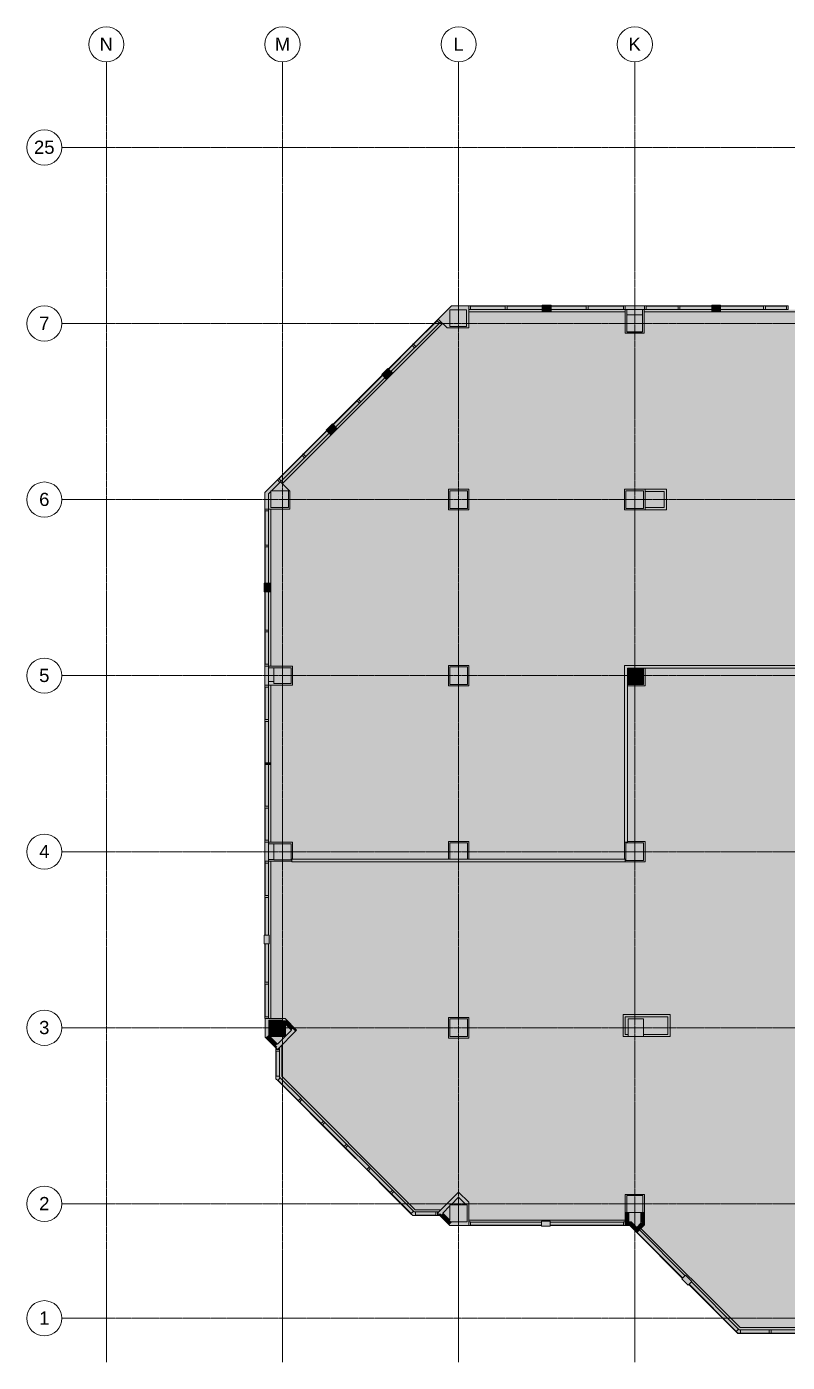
# Model space of a CAD drawing. Header units: inches. Extents: x -1424 to 1384, y 72 to 1893.
# Drawn here: x -1424 to -388, y 72 to 1893 of the extents above; entities that cross this region are included whole.
import ezdxf

# ---------------------------------------------------------------- set-up
doc = ezdxf.new("R2010")
doc.units = ezdxf.units.IN
doc.header["$MEASUREMENT"] = 0
doc.linetypes.add('Grid Line 1_4_', pattern=[0.4375, 0.25, -0.0625, 0.0625, -0.0625])
for name, color, linetype, lineweight in [('820 1st St NE_04_Clean_dwg', 8, 'Continuous', 9), ('A-DETL-GENF', 92, 'Continuous', 9), ('A-WALL-PATT', 111, 'Continuous', 13), ('I-WALL', 2, 'Continuous', 13), ('IRF-COLUMN', 7, 'Continuous', 9), ('IRF-COLUMN-HATCH', 7, 'Continuous', 9), ('IRF-WALL-FULL-HT', 7, 'Continuous', 9), ('IRF-WALL-FULL-HT-HATCH', 7, 'Continuous', 9), ('IRF-WINDOW', 7, 'Continuous', 9), ('S-GRID', 1, 'Continuous', 9), ('S-GRID-IDEN', 1, 'Continuous', 9)]:
    doc.layers.add(name, color=color, linetype=linetype, lineweight=lineweight)
doc.styles.add('Arial', font='arial.ttf', dxfattribs={"height": 18})

# ---------------------------------------------------------------- blocks, each defined once
blk = doc.blocks.new('820 1st St NE_04_Clean_dwg-2391440-New Construction - Demolition Plan')
at = {"layer": 'IRF-COLUMN-HATCH'}
for points in [[(-837.9, 1484.1), (-824.8, 1484.1), (-824.8, 1506.9), (-847.6, 1506.9), (-847.6, 1484.1), (-845.4, 1484.1)], [(-598.5, 1476.6), (-585, 1476.6), (-585, 1500.1), (-606.5, 1500.1), (-606.5, 1476.6), (-605.7, 1476.6)], [(-1091.6, 1237.2), (-1067.6, 1237.2), (-1067.6, 1260.1), (-1091.6, 1260.1), (-1091.6, 1248.1)], [(-845.9, 1236.1), (-823.6, 1236.1), (-823.6, 1260.1), (-847.6, 1260.1), (-847.6, 1236.1)], [(-607.6, 1236.1), (-583.6, 1236.1), (-583.6, 1260.1), (-607.6, 1260.1), (-607.6, 1258.2)], [(-823.6, 996.1), (-823.6, 1020.1), (-847.6, 1020.1), (-847.6, 996.1)], [(-1087.6, 997.2), (-1063.6, 997.2), (-1063.6, 1018.9), (-1087.6, 1018.9), (-1087.6, 1000.1)], [(-583.6, 996.1), (-583.6, 1018.2), (-605.7, 1018.2), (-605.7, 996.1)], [(-1087.6, 757.2), (-1063.6, 757.2), (-1063.6, 778.9), (-1087.6, 778.9), (-1087.6, 757.6)], [(-823.6, 757.8), (-823.6, 780.1), (-847.6, 780.1), (-847.6, 757.8), (-825.3, 757.8)], [(-583.6, 756.1), (-583.6, 780.1), (-607.6, 780.1), (-607.6, 756.1), (-605.7, 756.1)], [(-1084.4, 516.1), (-1072.2, 516.1), (-1071.6, 516.6), (-1071.6, 532.9), (-1076.9, 538.3), (-1094.3, 538.3), (-1094.3, 517.4), (-1093, 516.1), (-1084.6, 516.1)], [(-823.6, 516.1), (-823.6, 540.1), (-847.6, 540.1), (-847.6, 516.1)], [(-602.5, 516.1), (-583.6, 516.1), (-583.6, 540.1), (-604.8, 540.1), (-604.8, 516.1)], [(-602.5, 276.1), (-584.6, 276.1), (-584.6, 299.3), (-606.3, 299.3), (-606.3, 276.1), (-603.6, 276.1)], [(-845.6, 263.7), (-824.1, 263.7), (-824.1, 286.8), (-847.6, 286.8), (-847.6, 265.6)]]:
    blk.add_hatch(color=256, dxfattribs=at).paths.add_polyline_path(points, flags=0)
at = {"layer": 'IRF-WALL-FULL-HT-HATCH'}
h = blk.add_hatch(color=256, dxfattribs=at)
h.paths.add_polyline_path([(-851.4, 1482.1), (-821.9, 1482.1), (-821.9, 1512.1), (-845.4, 1512.1), (-863.4, 1494.1), (-852.4, 1483.1)], flags=0)
h.paths.add_polyline_path([(-837.9, 1484.1), (-847.6, 1484.1), (-847.6, 1506.9), (-824.8, 1506.9), (-824.8, 1484.1), (-835.6, 1484.1)], flags=0)
for points in [[(-709.6, 1504.1), (-709.6, 1513.1), (-721.6, 1513.1), (-721.6, 1504.1)], [(-606.5, 1507.1), (-582.6, 1507.1), (-582.6, 1512.1), (-608.7, 1512.1), (-608.7, 1507.1)], [(-478.6, 1504.1), (-478.6, 1513.1), (-490.6, 1513.1), (-490.6, 1504.1)], [(-607.6, 1475.1), (-606.5, 1475.1), (-606.5, 1507.1), (-608.7, 1507.1), (-608.7, 1475.1)], [(-583.6, 1475.1), (-582.7, 1475.1), (-582.7, 1507.1), (-585, 1507.1), (-585, 1475.1)], [(-605.7, 1475.1), (-585, 1475.1), (-585, 1476.6), (-606.5, 1476.6), (-606.5, 1475.1)], [(-933.9, 1411.9), (-925.5, 1420.4), (-932, 1426.9), (-940.5, 1418.4), (-939.8, 1417.7)], [(-1009.6, 1336.2), (-1001.1, 1344.7), (-1007.7, 1351.3), (-1016.1, 1342.8), (-1015.4, 1342.1)], [(-1099.3, 1235.1), (-1094.6, 1235.1), (-1094.6, 1255.9), (-1091.6, 1258.9), (-1091.6, 1260.1), (-1090.4, 1260.1), (-1079.1, 1271.4), (-1082.6, 1274.9), (-1099.6, 1257.9), (-1099.6, 1235.1)], [(-1075.6, 1235.1), (-1065.6, 1235.1), (-1065.6, 1259.4), (-1078.3, 1272.1), (-1090.4, 1260.1), (-1067.6, 1260.1), (-1067.6, 1237.2), (-1091.6, 1237.2), (-1091.6, 1258.9), (-1094.6, 1255.9), (-1094.6, 1235.1), (-1082.6, 1235.1)], [(-552.6, 1234.1), (-552.6, 1262.1), (-581.6, 1262.1), (-581.6, 1259.1), (-555.6, 1259.1), (-555.6, 1237.1), (-581.6, 1237.1), (-581.6, 1234.1), (-555.6, 1234.1)], [(-1091.6, 1122.3), (-1091.6, 1134.3), (-1100.6, 1134.3), (-1100.6, 1122.3), (-1094.6, 1122.3)], [(-1099.6, 995.1), (-1094.6, 995.1), (-1094.6, 1021.2), (-1099.6, 1021.2), (-1099.6, 997.2)], [(-1062.1, 1018.9), (-1062.1, 1021.2), (-1094.6, 1021.2), (-1094.6, 1018.9), (-1063.6, 1018.9)], [(-1062.1, 995.1), (-1062.1, 1018.9), (-1063.6, 1018.9), (-1063.6, 997.2), (-1087.6, 997.2), (-1087.6, 1000.1), (-1094.6, 1000.1), (-1094.6, 995.1), (-1063.6, 995.1)], [(-1094.6, 886.1), (-1091.6, 886.1), (-1091.6, 890.1), (-1099.1, 890.1), (-1099.1, 886.1)], [(-1099.6, 755.1), (-1094.6, 755.1), (-1094.6, 781.2), (-1099.6, 781.2), (-1099.6, 755.3)], [(-1075.6, 755.3), (-1062.8, 755.3), (-1062.8, 757.8), (-1062.1, 757.8), (-1062.1, 781.2), (-1094.6, 781.2), (-1094.6, 778.9), (-1063.6, 778.9), (-1063.6, 757.2), (-1087.6, 757.2), (-1087.6, 757.6), (-1094.6, 757.6), (-1094.6, 755.3), (-1087.6, 755.3)], [(-821.6, 757.8), (-821.6, 782.1), (-849.6, 782.1), (-849.6, 757.8), (-847.6, 757.8), (-847.6, 780.1), (-823.6, 780.1), (-823.6, 757.8), (-821.9, 757.8)], [(-1094.3, 517.4), (-1094.3, 540.5), (-1099.3, 540.5), (-1099.3, 522.4), (-1095, 518.1)], [(-1071.6, 538.3), (-1069.9, 538.3), (-1072.1, 540.5), (-1094.3, 540.5), (-1094.3, 538.3), (-1076.9, 538.3)], [(-1063.5, 524.8), (-1061.7, 526.5), (-1059.9, 524.8), (-1058.1, 526.5), (-1069.9, 538.3), (-1076.9, 538.3), (-1065.2, 526.5)], [(-604.8, 516.1), (-604.8, 519.1), (-608.6, 519.1), (-608.6, 543.1), (-550.6, 543.1), (-550.6, 519.1), (-583.6, 519.1), (-583.6, 516.1), (-547.6, 516.1), (-547.6, 546.1), (-611.6, 546.1), (-611.6, 516.1), (-605.7, 516.1)], [(-1084.4, 500.3), (-1082.6, 502.1), (-1084.4, 503.9), (-1082.6, 505.6), (-1095, 518.1), (-1098.6, 514.6), (-1084.6, 500.6)], [(-1080.8, 500.3), (-1058.1, 523), (-1061.7, 526.5), (-1084.4, 503.9), (-1081.1, 500.6)], [(-1058.1, 523), (-1056.4, 524.8), (-1058.1, 526.5), (-1059.9, 524.8)], [(-824.1, 263.7), (-821.8, 263.7), (-821.8, 290.2), (-835.7, 304.1), (-862.6, 277.2), (-859.1, 273.6), (-847.6, 285.2), (-847.6, 286.8), (-845.9, 286.8), (-835.7, 297), (-825.5, 286.8), (-824.1, 286.8), (-824.1, 265.6)], [(-582.3, 276.1), (-582.3, 300.8), (-608.6, 300.8), (-608.6, 276.1), (-606.3, 276.1), (-606.3, 299.3), (-584.6, 299.3), (-584.6, 276.1)], [(-848.4, 259.4), (-844.9, 262.9), (-857.3, 275.4), (-859.1, 273.6), (-860.9, 275.4), (-862.6, 273.6), (-851.9, 262.9)], [(-603.6, 263.5), (-603.6, 276.1), (-608.6, 276.1), (-608.6, 263.5), (-606.3, 263.5)], [(-582.3, 260.6), (-582.3, 276.1), (-587.3, 276.1), (-587.3, 261.6), (-586.6, 262.3), (-584.8, 260.6), (-583.4, 260.6)], [(-840.6, 258.7), (-821.8, 258.7), (-821.8, 263.7), (-845.6, 263.7), (-844.9, 262.9)], [(-606.3, 258.5), (-601.5, 258.5), (-600.8, 261.7), (-599.7, 262.8), (-600.5, 263.5), (-608.6, 263.5), (-608.6, 258.5)], [(-596.5, 252.5), (-592.9, 256), (-599.7, 262.8), (-600.8, 261.7), (-601.5, 258.5), (-602.5, 258.5), (-600, 256)], [(-592.9, 248.9), (-582.3, 259.5), (-582.3, 260.6), (-584.8, 260.6), (-583.4, 259.2), (-592.9, 256), (-596.5, 252.5)], [(-592.9, 256), (-583.4, 259.2), (-586.6, 262.3), (-591, 257.9)]]:
    blk.add_hatch(color=256, dxfattribs=at).paths.add_polyline_path(points, flags=0)
h = blk.add_hatch(color=256, dxfattribs=at)
h.paths.add_polyline_path([(-849.6, 1234.1), (-821.6, 1234.1), (-821.6, 1262.1), (-849.6, 1262.1), (-849.6, 1236.1)], flags=0)
h.paths.add_polyline_path([(-847.6, 1236.1), (-847.6, 1260.1), (-823.6, 1260.1), (-823.6, 1236.1), (-845.9, 1236.1)], flags=0)
h = blk.add_hatch(color=256, dxfattribs=at)
h.paths.add_polyline_path([(-608.7, 1234.1), (-581.6, 1234.1), (-581.6, 1262.1), (-609.6, 1262.1), (-609.6, 1234.1), (-609.5, 1234.1)], flags=0)
h.paths.add_polyline_path([(-607.6, 1236.1), (-607.6, 1260.1), (-583.6, 1260.1), (-583.6, 1236.1), (-605.7, 1236.1)], flags=0)
h = blk.add_hatch(color=256, dxfattribs=at)
h.paths.add_polyline_path([(-821.6, 994.1), (-821.6, 1022.1), (-849.6, 1022.1), (-849.6, 994.1), (-823.6, 994.1)], flags=0)
h.paths.add_polyline_path([(-823.6, 996.1), (-847.6, 996.1), (-847.6, 1020.1), (-823.6, 1020.1)], flags=0)
h = blk.add_hatch(color=256, dxfattribs=at)
h.paths.add_polyline_path([(-581.6, 994.1), (-581.6, 1018.2), (-583.6, 1018.2), (-583.6, 996.1), (-605.7, 996.1), (-605.7, 994.1), (-583.6, 994.1)], flags=0)
h.paths.add_polyline_path([(-609.6, 994.1), (-609.5, 994.1), (-609.5, 1021.9), (-581.6, 1021.9), (-581.6, 1022.1), (-609.6, 1022.1), (-609.6, 996.1)], flags=0)
h = blk.add_hatch(color=256, dxfattribs=at)
h.paths.add_polyline_path([(-581.6, 754.1), (-581.6, 782.1), (-605.7, 782.1), (-605.7, 781.1), (-609.5, 781.1), (-609.5, 782.1), (-609.6, 782.1), (-609.6, 757.8), (-608.6, 757.8), (-608.6, 754.1), (-583.6, 754.1)], flags=0)
h.paths.add_polyline_path([(-604.8, 756.1), (-607.6, 756.1), (-607.6, 780.1), (-583.6, 780.1), (-583.6, 756.1)], flags=0)
h = blk.add_hatch(color=256, dxfattribs=at)
h.paths.add_polyline_path([(-847.6, 514.1), (-821.6, 514.1), (-821.6, 542.1), (-849.6, 542.1), (-849.6, 514.1)], flags=0)
h.paths.add_polyline_path([(-847.6, 516.1), (-847.6, 540.1), (-823.6, 540.1), (-823.6, 516.1)], flags=0)
h = blk.add_hatch(color=256, dxfattribs=at)
h.paths.add_polyline_path([(-1082.6, 498.6), (-1080.8, 500.3), (-1082.6, 502.1), (-1084.4, 500.3)], flags=0)
h.paths.add_polyline_path([(-1098.6, 514.6), (-1095, 518.1), (-1099.3, 522.4), (-1099.3, 515.3)], flags=0)
h = blk.add_hatch(color=256, dxfattribs=at)
h.paths.add_polyline_path([(-847.7, 258.7), (-840.6, 258.7), (-844.9, 262.9), (-848.4, 259.4)], flags=0)
h.paths.add_polyline_path([(-862.6, 273.6), (-860.9, 275.4), (-862.6, 277.2), (-864.4, 275.4)], flags=0)
at = {"layer": 'IRF-COLUMN'}
blk.add_line((-583.6, 540.1), (-583.6, 516.1), dxfattribs=at)
at = {"layer": 'IRF-COLUMN', "flags": 128}
for points in [[(-847.6, 1484.1), (-824.8, 1484.1), (-824.8, 1506.9), (-847.6, 1506.9)], [(-606.5, 1476.6), (-585, 1476.6), (-585, 1500.1), (-606.5, 1500.1)], [(-1067.6, 1237.2), (-1067.6, 1260.1), (-1091.6, 1260.1), (-1091.6, 1237.2)], [(-823.6, 1236.1), (-823.6, 1260.1), (-847.6, 1260.1), (-847.6, 1236.1)], [(-607.6, 1236.1), (-583.6, 1236.1), (-583.6, 1260.1), (-607.6, 1260.1)], [(-847.6, 996.1), (-823.6, 996.1), (-823.6, 1020.1), (-847.6, 1020.1)], [(-1063.6, 1018.9), (-1087.6, 1018.9), (-1087.6, 997.2), (-1063.6, 997.2)], [(-1087.6, 778.9), (-1087.6, 757.2), (-1063.6, 757.2), (-1063.6, 778.9)], [(-607.6, 756.1), (-583.6, 756.1), (-583.6, 780.1), (-607.6, 780.1)], [(-847.6, 516.1), (-823.6, 516.1), (-823.6, 540.1), (-847.6, 540.1)], [(-604.8, 516.1), (-583.6, 516.1), (-583.6, 540.1), (-604.8, 540.1)], [(-606.3, 276.1), (-584.6, 276.1), (-584.6, 299.3), (-606.3, 299.3)]]:
    blk.add_lwpolyline(points, close=True, dxfattribs=at)
for points in [[(-605.7, 996.1), (-583.6, 996.1), (-583.6, 1018.2)], [(-823.6, 757.8), (-823.6, 780.1), (-847.6, 780.1), (-847.6, 757.8)], [(-1076.9, 538.3), (-1094.3, 538.3), (-1094.3, 517.4)], [(-1093, 516.1), (-1072.2, 516.1), (-1071.6, 516.6), (-1071.6, 532.9)], [(-845.6, 263.7), (-824.1, 263.7), (-824.1, 286.8), (-847.6, 286.8), (-847.6, 265.6)]]:
    blk.add_lwpolyline(points, dxfattribs=at)
at = {"layer": 'IRF-WALL-FULL-HT'}
for p, q in [((-721.6, 1509.3), (-721.6, 1509.8)), ((-709.6, 1509.8), (-709.6, 1509.3)), ((-585, 1507.1), (-585, 1500.1)), ((-490.6, 1509.3), (-490.6, 1509.8)), ((-478.6, 1509.8), (-478.6, 1509.3)), ((-1096.8, 1122.3), (-1097.3, 1122.3)), ((-1094.6, 995.1), (-1094.6, 1021.2)), ((-581.6, 1021.9), (-581.6, 1022.1)), ((-1094.6, 1018.9), (-1087.6, 1018.9)), ((-1087.6, 1000.1), (-1094.6, 1000.1)), ((-1094.6, 778.9), (-1087.6, 778.9)), ((-821.6, 757.8), (-821.6, 782.1)), ((-581.6, 782.1), (-605.7, 782.1)), ((-1087.6, 757.6), (-1094.6, 757.6)), ((-1094.6, 755.3), (-1062.8, 755.3)), ((-606.3, 276.1), (-608.6, 276.1)), ((-582.3, 276.1), (-584.6, 276.1))]:
    blk.add_line(p, q, dxfattribs=at)
at = {"layer": 'IRF-WALL-FULL-HT', "flags": 128}
for points in [[(-821.9, 1482.1), (-821.9, 1512.1), (-845.4, 1512.1), (-863.4, 1494.1), (-851.4, 1482.1)], [(-709.6, 1504.1), (-709.6, 1513.1), (-721.6, 1513.1), (-721.6, 1504.1)], [(-478.6, 1504.1), (-478.6, 1513.1), (-490.6, 1513.1), (-490.6, 1504.1)], [(-925.5, 1420.4), (-932, 1426.9), (-940.5, 1418.4), (-933.9, 1411.9)], [(-1001.1, 1344.7), (-1009.6, 1336.2), (-1016.1, 1342.8), (-1007.7, 1351.3)], [(-821.6, 1262.1), (-849.6, 1262.1), (-849.6, 1234.1), (-821.6, 1234.1)], [(-1100.6, 1134.3), (-1100.6, 1122.3), (-1091.6, 1122.3), (-1091.6, 1134.3)], [(-1062.1, 1021.2), (-1099.6, 1021.2), (-1099.6, 995.1), (-1075.6, 995.1), (-1062.1, 995.1)], [(-821.6, 1022.1), (-849.6, 1022.1), (-849.6, 994.1), (-821.6, 994.1)], [(-1099.3, 540.5), (-1099.3, 515.3), (-1082.6, 498.6), (-1056.4, 524.8), (-1071.7, 540.1), (-1072.1, 540.5)], [(-821.6, 542.1), (-849.6, 542.1), (-849.6, 514.1), (-821.6, 514.1)], [(-821.8, 290.2), (-835.7, 304.1), (-864.4, 275.4), (-847.7, 258.7), (-821.8, 258.7)], [(-608.6, 263.5), (-608.6, 258.5), (-602.5, 258.5), (-592.9, 248.9), (-582.3, 259.5), (-582.3, 300.8), (-608.6, 300.8)]]:
    blk.add_lwpolyline(points, close=True, dxfattribs=at)
for points in [[(-582.7, 1507.1), (-582.6, 1507.1), (-582.6, 1512.1), (-608.7, 1512.1), (-608.7, 1507.1), (-606.5, 1507.1), (-606.5, 1500.1)], [(-608.7, 1507.1), (-608.7, 1507.1), (-608.7, 1475.1), (-582.7, 1475.1), (-582.7, 1507.1), (-585, 1507.1), (-606.5, 1507.1)], [(-1090.4, 1260.1), (-1079.1, 1271.4), (-1082.6, 1274.9), (-1099.6, 1257.9), (-1099.6, 1235.1), (-1075.6, 1235.1), (-1065.6, 1235.1), (-1065.6, 1259.4), (-1078.3, 1272.1)], [(-1094.6, 1235.1), (-1094.6, 1255.9), (-1091.6, 1258.9)], [(-581.6, 1234.1), (-552.6, 1234.1), (-552.6, 1262.1), (-581.6, 1262.1), (-609.6, 1262.1), (-609.6, 1234.1), (-581.6, 1234.1), (-581.6, 1262.1)], [(-581.6, 1237.1), (-555.6, 1237.1), (-555.6, 1259.1), (-581.6, 1259.1)], [(-581.6, 1022.1), (-609.6, 1022.1), (-609.6, 994.1), (-609.5, 994.1)], [(-605.7, 994.1), (-581.6, 994.1), (-581.6, 1018.2)], [(-1062.1, 757.8), (-1062.1, 781.2), (-1099.6, 781.2), (-1099.6, 755.1), (-1094.6, 755.1), (-1094.6, 780), (-1094.6, 781.2)], [(-821.6, 782.1), (-849.6, 782.1), (-849.6, 757.8)], [(-609.5, 782.1), (-609.6, 782.1), (-609.6, 757.8)], [(-608.6, 754.1), (-581.6, 754.1), (-581.6, 782.1)], [(-1076.9, 538.3), (-1063.5, 524.8), (-1082.6, 505.6), (-1094.3, 517.4)], [(-583.6, 516.1), (-547.6, 516.1), (-547.6, 546.1), (-611.6, 546.1), (-611.6, 516.1), (-604.8, 516.1)], [(-583.6, 519.1), (-550.6, 519.1), (-550.6, 543.1), (-608.6, 543.1), (-608.6, 519.1), (-604.8, 519.1)], [(-845.9, 286.8), (-835.7, 297), (-825.5, 286.8)], [(-847.6, 265.6), (-857.3, 275.4), (-847.6, 285.2)], [(-587.3, 276.1), (-587.3, 261.6), (-592.9, 256), (-600.5, 263.5), (-603.6, 263.5), (-603.6, 276.1)]]:
    blk.add_lwpolyline(points, dxfattribs=at)
at = {"layer": 'IRF-WINDOW'}
for p, q in [((-820.6, 1512.1), (-821.3, 1512.1)), ((-820.1, 1512.1), (-721.6, 1512.1)), ((-819.4, 1511.6), (-772.1, 1511.6)), ((-769.6, 1511.6), (-721.6, 1511.6)), ((-709.6, 1511.6), (-661.7, 1511.6)), ((-659.2, 1511.6), (-611.2, 1511.6)), ((-581.4, 1512.1), (-583.9, 1512.1)), ((-580.1, 1511.6), (-536.6, 1511.6)), ((-534.1, 1511.6), (-490.6, 1511.6)), ((-478.6, 1511.6), (-420.1, 1511.6)), ((-417.6, 1511.6), (-389.1, 1511.6)), ((-821.9, 1504.1), (-608.7, 1504.1)), ((-821.3, 1507.1), (-820.6, 1507.1)), ((-820.1, 1507.1), (-721.6, 1507.1)), ((-819.4, 1509.8), (-819.4, 1509.3)), ((-611.2, 1509.3), (-611.2, 1509.8)), ((-582.7, 1504.1), (-373.6, 1504.1)), ((-582.6, 1507.1), (-581.4, 1507.1)), ((-580.1, 1509.8), (-580.1, 1509.3)), ((-580.1, 1507.1), (-490.6, 1507.1)), ((-389.1, 1509.3), (-389.1, 1509.8)), ((-1076, 1269.8), (-857.6, 1488.3)), ((-930.9, 1425.9), (-898.8, 1458)), ((-897.2, 1456.4), (-897.5, 1456.8)), ((-895.8, 1458.6), (-895.4, 1458.2)), ((-1007, 1350.6), (-939.8, 1417.7)), ((-1003.4, 1347), (-936.2, 1414.2)), ((-972.1, 1384.7), (-939.4, 1417.4)), ((-1006.6, 1350.2), (-973.9, 1382.9)), ((-972.3, 1381.3), (-972.7, 1381.7)), ((-970.9, 1383.4), (-970.5, 1383.1)), ((-1077.3, 1273.1), (-1011.9, 1338.5)), ((-1046.9, 1309.9), (-1015.1, 1341.7)), ((-1080.5, 1276.3), (-1048.7, 1308.1)), ((-1047.1, 1306.5), (-1047.4, 1306.9)), ((-1045.7, 1308.7), (-1045.3, 1308.3)), ((-1079.3, 1275.1), (-1078.9, 1274.7)), ((-1094.3, 1235.1), (-1099.3, 1235.1)), ((-1099.1, 1232.6), (-1099.1, 1186)), ((-1096.8, 1232.6), (-1097.3, 1232.6)), ((-1094.6, 1232.6), (-1094.6, 1235.1)), ((-1091.6, 1021.2), (-1091.6, 1235.1)), ((-1099.1, 1183.5), (-1099.1, 1134.3)), ((-1097.3, 1186), (-1096.8, 1186)), ((-1096.8, 1183.5), (-1097.3, 1183.5)), ((-1099.1, 1122.3), (-1099.1, 1070.1)), ((-1094.6, 1023.7), (-1094.6, 1122.3)), ((-1099.1, 1067.6), (-1099.1, 1023.7)), ((-1097.3, 1070.1), (-1096.8, 1070.1)), ((-1096.8, 1067.6), (-1097.3, 1067.6)), ((-1097.3, 1023.7), (-1096.8, 1023.7)), ((-1099.1, 992.6), (-1099.1, 948.3)), ((-1096.8, 992.6), (-1097.3, 992.6)), ((-1091.6, 781.2), (-1091.6, 995.1)), ((-1097.3, 948.3), (-1096.8, 948.3)), ((-1096.8, 945.8), (-1097.3, 945.8)), ((-1099.1, 827.6), (-1099.1, 783.7)), ((-1097.3, 830.1), (-1096.8, 830.1)), ((-1096.8, 827.6), (-1097.3, 827.6)), ((-1094.6, 783.7), (-1094.6, 827.6)), ((-1097.3, 783.7), (-1096.8, 783.7)), ((-1099.6, 752.6), (-1094.6, 752.6)), ((-1099.1, 708.3), (-1099.1, 755.1)), ((-1091.3, 540.5), (-1091.3, 755.3)), ((-1099.1, 654.3), (-1099.1, 705.8)), ((-1097.3, 708.3), (-1096.8, 708.3)), ((-1096.8, 705.8), (-1097.3, 705.8)), ((-1099.1, 590.1), (-1099.1, 642.3)), ((-1094.6, 543), (-1094.6, 642.3)), ((-1099.1, 543), (-1099.1, 587.6)), ((-1097.3, 590.1), (-1096.8, 590.1)), ((-1096.8, 587.6), (-1097.3, 587.6)), ((-1099.6, 543), (-1099.6, 540.5)), ((-1097.1, 540.5), (-1092.1, 540.5)), ((-1084.6, 500.6), (-1084.6, 462.2)), ((-1084.6, 498.6), (-1079.6, 498.6)), ((-1084.6, 496.1), (-1079.6, 496.1)), ((-1084.1, 496.1), (-1084.1, 462.2)), ((-1081.8, 456.5), (-1054, 428.7)), ((-1052.6, 426.6), (-1023.3, 397.3)), ((-1052.3, 426.9), (-1022.9, 397.6)), ((-1021.1, 395.8), (-991.6, 366.3)), ((-990.2, 364.1), (-960.8, 334.8)), ((-989.8, 364.5), (-960.5, 335.1)), ((-959, 333), (-929.2, 303.1)), ((-958.7, 333.4), (-928.8, 303.5)), ((-927, 301.7), (-900.3, 275)), ((-894.6, 277.1), (-862.7, 277.1)), ((-894.6, 274.9), (-894.6, 274.4)), ((-866.9, 277.1), (-866.9, 272.1)), ((-864.4, 277.1), (-864.4, 272.1)), ((-894.6, 272.6), (-866.9, 272.6)), ((-608.6, 266), (-821.8, 266)), ((-722.9, 263), (-819.3, 263)), ((-819.3, 261.3), (-819.3, 260.8)), ((-722.9, 259), (-819.3, 259)), ((-722.9, 260.8), (-722.9, 261.3)), ((-611.1, 263), (-710.9, 263)), ((-710.9, 261.3), (-710.9, 260.8)), ((-611.1, 259), (-710.9, 259)), ((-611.1, 260.8), (-611.1, 261.3)), ((-592.9, 248.9), (-530.5, 186.5)), ((-592.6, 249.3), (-530.2, 186.9)), ((-527, 190.1), (-589.4, 252.5)), ((-457.8, 113.8), (-454.2, 117.3)), ((-451.7, 116.3), (-451.7, 111.3))]:
    blk.add_line(p, q, dxfattribs=at)
at = {"layer": 'IRF-WINDOW', "flags": 128}
for points in [[(-819.4, 1512.1), (-821.9, 1512.1), (-821.9, 1507.1), (-819.4, 1507.1)], [(-769.6, 1512.1), (-772.1, 1512.1), (-772.1, 1507.1), (-769.6, 1507.1)], [(-659.2, 1512.1), (-661.7, 1512.1), (-661.7, 1507.1), (-659.2, 1507.1)], [(-534.1, 1512.1), (-536.6, 1512.1), (-536.6, 1507.1), (-534.1, 1507.1)], [(-417.6, 1512.1), (-420.1, 1512.1), (-420.1, 1507.1), (-417.6, 1507.1)], [(-864.8, 1492), (-897, 1459.8)], [(-897.4, 1460.2), (-899.1, 1458.4), (-895.6, 1454.9), (-893.8, 1456.6), (-897.4, 1460.2), (-899.1, 1458.4), (-895.6, 1454.9), (-893.8, 1456.6)], [(-972.5, 1385), (-974.3, 1383.3), (-970.7, 1379.7), (-968.9, 1381.5)], [(-1047.3, 1310.3), (-1049, 1308.5), (-1045.5, 1304.9), (-1043.7, 1306.7)], [(-1099.6, 1186), (-1099.6, 1183.5), (-1094.6, 1183.5), (-1094.6, 1186)], [(-1099.6, 1070.1), (-1099.6, 1067.6), (-1094.6, 1067.6), (-1094.6, 1070.1)], [(-1099.6, 708.3), (-1099.6, 705.8), (-1094.6, 705.8), (-1094.6, 708.3)], [(-1100.6, 654.3), (-1100.6, 642.3), (-1093.6, 642.3), (-1093.6, 654.3)], [(-1099.6, 590.1), (-1099.6, 587.6), (-1094.6, 587.6), (-1094.6, 590.1)], [(-722.9, 257.5), (-710.9, 257.5), (-710.9, 264.5), (-722.9, 264.5)], [(-522.8, 177.3), (-531.3, 185.8), (-526.3, 190.8), (-517.8, 182.3)], [(-412.5, 116.3), (-410, 116.3), (-410, 111.3), (-412.5, 111.3)]]:
    blk.add_lwpolyline(points, close=True, dxfattribs=at)
for points in [[(-709.6, 1507.1), (-611.2, 1507.1), (-611.2, 1512.1)], [(-611.2, 1507.1), (-608.7, 1507.1), (-608.7, 1512.1), (-611.2, 1512.1), (-709.6, 1512.1)], [(-490.6, 1512.1), (-580.1, 1512.1), (-582.6, 1512.1), (-582.6, 1507.1), (-580.1, 1507.1), (-580.1, 1512.1)], [(-478.6, 1507.1), (-389.1, 1507.1), (-389.1, 1512.1)], [(-389.1, 1507.1), (-386.6, 1507.1), (-386.6, 1512.1), (-389.1, 1512.1), (-478.6, 1512.1)], [(-861.6, 1488.8), (-859.9, 1490.6), (-863.4, 1494.1), (-865.2, 1492.3), (-931.3, 1426.2)], [(-927.8, 1422.7), (-861.6, 1488.8), (-865.2, 1492.3)], [(-1015.4, 1342.1), (-1080.8, 1276.7), (-1082.6, 1274.9), (-1079.1, 1271.4), (-1077.3, 1273.1), (-1080.8, 1276.7)], [(-1099.6, 1134.3), (-1099.6, 1232.6), (-1099.6, 1235.1)], [(-1094.6, 1134.3), (-1094.6, 1232.6), (-1099.6, 1232.6)], [(-1099.6, 1023.7), (-1099.6, 1021.2), (-1094.6, 1021.2), (-1094.6, 1023.7), (-1099.6, 1023.7), (-1099.6, 1122.3)], [(-1094.6, 992.6), (-1094.6, 995.1), (-1099.6, 995.1), (-1099.6, 992.6), (-1099.6, 948.3), (-1099.6, 945.8), (-1094.6, 945.8), (-1094.6, 948.3), (-1099.6, 948.3)], [(-1094.6, 948.3), (-1094.6, 992.6), (-1099.6, 992.6)], [(-1099.6, 830.1), (-1094.6, 830.1), (-1094.6, 827.6), (-1099.6, 827.6), (-1099.6, 830.1), (-1099.6, 894.3), (-1099.6, 945.8)], [(-1099.1, 945.8), (-1099.1, 894.3), (-1099.1, 830.1)], [(-1094.6, 830.1), (-1094.6, 894.3), (-1094.6, 945.8)], [(-1099.6, 783.7), (-1099.6, 781.2), (-1094.6, 781.2), (-1094.6, 783.7), (-1099.6, 783.7), (-1099.6, 827.6)], [(-1094.6, 654.3), (-1094.6, 755.1), (-1099.6, 755.1), (-1099.6, 654.3)], [(-1094.6, 540.5), (-1094.6, 543), (-1099.6, 543), (-1099.6, 642.3)], [(-1079.6, 462.2), (-1084.6, 462.2), (-1084.6, 458.6), (-1082.1, 456.1), (-1078.6, 459.7), (-1079.6, 460.7), (-1079.6, 462.2), (-1079.6, 501.5)], [(-1076.6, 504.5), (-1076.6, 461.9), (-894.8, 280.1), (-859.7, 280.1)], [(-1050.8, 431.9), (-1078.6, 459.7), (-1082.1, 456.1), (-1054.4, 428.4)], [(-1049.1, 430.1), (-1052.6, 426.6), (-1054.4, 428.4), (-1050.8, 431.9), (-1049.1, 430.1), (-1019.7, 400.8)], [(-1018, 399), (-1021.5, 395.5), (-1023.3, 397.3), (-1019.7, 400.8), (-1018, 399), (-988.4, 369.4), (-986.6, 367.7)], [(-1021.5, 395.5), (-991.9, 365.9), (-988.4, 369.4)], [(-991.9, 365.9), (-990.2, 364.1), (-986.6, 367.7), (-957.3, 338.3)], [(-955.5, 336.6), (-959, 333), (-960.8, 334.8), (-957.3, 338.3), (-955.5, 336.6), (-925.6, 306.7)], [(-923.9, 304.9), (-927.4, 301.4), (-929.2, 303.1), (-925.6, 306.7), (-923.9, 304.9), (-897.1, 278.2), (-900.6, 274.6), (-898.1, 272.1), (-894.6, 272.1)], [(-861.1, 272.1), (-894.6, 272.1), (-894.6, 277.1), (-896.1, 277.1), (-897.1, 278.2), (-900.6, 274.6), (-927.4, 301.4)], [(-819.3, 258.5), (-819.3, 263.5), (-821.8, 263.5), (-821.8, 258.5), (-819.3, 258.5), (-722.9, 258.5)], [(-611.1, 258.5), (-608.6, 258.5), (-608.6, 263.5), (-611.1, 263.5), (-611.1, 258.5), (-710.9, 258.5)], [(-368.7, 119.3), (-452, 119.3), (-587.3, 254.6)], [(-522.1, 178), (-455.3, 111.3), (-368.7, 111.3)], [(-521.7, 178.4), (-455.1, 111.8), (-368.7, 111.8)], [(-368.7, 116.3), (-453.2, 116.3), (-518.5, 181.6)]]:
    blk.add_lwpolyline(points, dxfattribs=at)
blk = doc.blocks.new('Grid - FORM Grid Head - Circle-162545-New Construction - Demolition Plan')
at = {"layer": 'S-GRID-IDEN'}
blk.add_circle((0, 0), 0.25, dxfattribs=at)

msp = doc.modelspace()

# ---------------------------------------------------------------- hatches: boundary and pattern name
at = {"layer": 'A-DETL-GENF'}
h = msp.add_hatch(color=9, dxfattribs=at)
h.paths.add_polyline_path([(-368.7, 111.3), (-368.7, 149.7), (-357.6, 149.7), (-357.6, 514.1), (-371.6, 514.1), (-371.6, 546), (-357.6, 546), (-357.6, 696), (-69.6, 696), (-69.6, 756.5), (-190.6, 756.5), (-190.6, 764.5), (-214.6, 764.5), (-214.6, 756.5), (-233, 756.5), (-233, 776.2), (-199.5, 776.2), (-199.5, 865.2), (-226.5, 865.2), (-226.5, 1018.2), (-341.6, 1018.2), (-341.6, 994.1), (-369.6, 994.1), (-369.6, 1018.2), (-581.6, 1018.2), (-581.6, 994.1), (-605.7, 994.1), (-605.7, 782.1), (-581.6, 782.1), (-581.6, 754.1), (-1062.8, 754.1), (-1062.8, 755.3), (-1094.6, 755.3), (-1094.6, 755.1), (-1099.3, 755.1), (-1099.3, 540.5), (-1072.1, 540.5), (-1056.4, 524.8), (-1082.6, 498.6), (-1084.6, 500.6), (-1084.6, 458.6), (-898.1, 272.1), (-861.1, 272.1), (-864.4, 275.4), (-835.7, 304.1), (-821.8, 290.2), (-821.8, 258.7), (-847.7, 258.7), (-847.5, 258.5), (-608.6, 258.5), (-608.6, 300.8), (-582.3, 300.8), (-582.3, 259.5), (-592.9, 248.9), (-455.3, 111.3), (-406, 111.3)], flags=0)
h.paths.add_polyline_path([(-592.9, 256), (-587.3, 261.6), (-587.3, 276.1), (-603.6, 276.1), (-603.6, 263.5), (-600.5, 263.5), (-595.1, 258.1)], flags=0)
h.paths.add_polyline_path([(-847.6, 265.6), (-847.6, 285.2), (-857.3, 275.4), (-848.4, 266.5)], flags=0)
h.paths.add_polyline_path([(-845.6, 286.8), (-825.5, 286.8), (-835.7, 297), (-845.9, 286.8)], flags=0)
h.paths.add_polyline_path([(-1082.6, 505.6), (-1072.2, 516.1), (-1093, 516.1), (-1084.4, 507.4)], flags=0)
h.paths.add_polyline_path([(-849.6, 514.1), (-849.6, 542.1), (-821.6, 542.1), (-821.6, 514.1), (-847.6, 514.1)], flags=0)
h.paths.add_polyline_path([(-577.6, 516.1), (-611.6, 516.1), (-611.6, 546.1), (-547.6, 546.1), (-547.6, 516.1), (-571.3, 516.1)], flags=0)
h.paths.add_polyline_path([(-1071.6, 516.6), (-1063.5, 524.8), (-1071.6, 532.9), (-1071.6, 522.1)], flags=0)
h.paths.add_polyline_path([(-574.6, 519.1), (-550.6, 519.1), (-550.6, 543.1), (-608.6, 543.1), (-608.6, 519.1), (-604.8, 519.1), (-604.8, 540.1), (-583.6, 540.1), (-583.6, 519.1)], flags=0)
h.paths.add_polyline_path([(-369.6, 754.1), (-369.6, 782.1), (-341.6, 782.1), (-341.6, 754.1), (-367.6, 754.1)], flags=0)
h.paths.add_polyline_path([(606.4, 755.5), (606.4, 760.5), (612.4, 760.5), (612.4, 947.2), (592.4, 947.2), (592.4, 971.2), (612.4, 971.2), (612.4, 1012.5), (422.4, 1012.5), (422.4, 816.1), (564.4, 816.1), (564.4, 760.5), (570.4, 760.5), (570.4, 755.5), (592.4, 755.5)], flags=0)
h.paths.add_polyline_path([(700.4, 755.5), (700.4, 764.5), (676.4, 764.5), (676.4, 755.5), (687.8, 755.5)], flags=0)
h.paths.add_polyline_path([(658.4, 755.5), (658.4, 763.5), (672.4, 763.5), (672.4, 768.5), (705.4, 768.5), (705.4, 965.5), (620.4, 965.5), (620.4, 763.5), (622.4, 763.5), (622.4, 755.5)], flags=0)
h.paths.add_polyline_path([(496.4, 755.5), (496.4, 760.5), (559.4, 760.5), (559.4, 811.1), (422.4, 811.1), (422.4, 760.5), (460.4, 760.5), (460.4, 755.5)], flags=0)
h.paths.add_polyline_path([(41.5, 756.5), (63.7, 756.5), (63.7, 774.5), (41.5, 774.5), (41.5, 762.5)], flags=0)
h.paths.add_polyline_path([(-3.5, 756.5), (32.5, 756.5), (32.5, 762.5), (35.5, 762.5), (35.5, 780.5), (63.7, 780.5), (63.7, 874.6), (-24.5, 874.6), (-24.5, 898.6), (-52.5, 898.6), (-52.5, 924.6), (-168.5, 924.6), (-168.5, 892.6), (-184.6, 892.6), (-184.6, 783.5), (-145.6, 783.5), (-145.6, 775.5), (-19.6, 775.5), (-19.6, 837.1), (-13.6, 837.1), (-13.6, 762.5), (-3.5, 762.5)], flags=0)
h.paths.add_polyline_path([(-1087.6, 757.6), (-1087.6, 778.9), (-1094.6, 778.9), (-1094.6, 757.6)], flags=0)
h.paths.add_polyline_path([(-821.6, 757.8), (-609.6, 757.8), (-609.6, 782.1), (-609.5, 782.1), (-609.5, 994.1), (-609.6, 994.1), (-609.6, 1022.1), (-581.6, 1022.1), (-581.6, 1021.9), (-369.6, 1021.9), (-369.6, 1022.1), (-341.6, 1022.1), (-341.6, 1021.9), (-226.5, 1021.9), (-226.5, 1196.5), (-270.7, 1196.5), (-270.7, 1260.4), (-226.5, 1260.4), (-226.5, 1260.5), (-125.6, 1260.5), (-125.6, 1260.4), (-112.7, 1260.4), (-112.7, 1260.5), (124.4, 1260.5), (124.4, 1474.1), (110.4, 1474.1), (110.4, 1502.1), (124.4, 1502.1), (124.4, 1715.1), (111.3, 1715.1), (111.3, 1747.1), (111.4, 1747.1), (111.4, 1752.1), (10.4, 1752.1), (10.4, 1746.1), (-1.6, 1746.1), (-1.6, 1752.1), (-103.4, 1752.1), (-103.5, 1724.3), (-116, 1711.8), (-116.4, 1712.2), (-118.3, 1714.2), (-140.3, 1736.1), (-202.5, 1673.9), (-196.9, 1668.2), (-205.3, 1659.7), (-211, 1665.4), (-280.3, 1596.1), (-274.6, 1590.4), (-283.1, 1581.9), (-288.8, 1587.6), (-348.2, 1528.2), (-344.6, 1524.7), (-354.5, 1514.8), (-336.5, 1496.8), (-336.5, 1473.1), (-373.6, 1473.1), (-373.6, 1507.1), (-386.6, 1507.1), (-386.6, 1511.6), (-478.6, 1511.6), (-478.6, 1504.1), (-490.6, 1504.1), (-490.6, 1511.6), (-582.6, 1511.6), (-582.6, 1507.1), (-582.7, 1507.1), (-582.7, 1475.1), (-608.7, 1475.1), (-608.7, 1507.1), (-608.7, 1507.1), (-608.7, 1511.6), (-709.6, 1511.6), (-709.6, 1504.1), (-721.6, 1504.1), (-721.6, 1511.6), (-821.9, 1511.6), (-821.9, 1482.1), (-851.4, 1482.1), (-863.4, 1494.1), (-931.3, 1426.2), (-925.5, 1420.4), (-933.9, 1411.9), (-939.8, 1417.7), (-1007, 1350.6), (-1001.1, 1344.7), (-1009.6, 1336.2), (-1015.4, 1342.1), (-1082.6, 1274.9), (-1079.1, 1271.4), (-1078.3, 1272.1), (-1065.6, 1259.4), (-1065.6, 1235.1), (-1099.3, 1235.1), (-1099.3, 1134.3), (-1091.6, 1134.3), (-1091.6, 1122.3), (-1099.3, 1122.3), (-1099.3, 1021.2), (-1062.1, 1021.2), (-1062.1, 995.1), (-1099.3, 995.1), (-1099.3, 781.2), (-1062.1, 781.2), (-1062.1, 757.8), (-849.6, 757.8), (-849.6, 782.1), (-821.6, 782.1), (-821.6, 780.1)], flags=0)
h.paths.add_polyline_path([(-218.6, 761.5), (-218.6, 768.5), (-190.6, 768.5), (-190.6, 865.2), (-195.5, 865.2), (-195.5, 772.2), (-229, 772.2), (-229, 761.5), (-220.5, 761.5)], flags=0)
h.paths.add_polyline_path([(-19.9, 762.5), (-19.6, 762.5), (-19.6, 769.5), (-151.6, 769.5), (-151.6, 777.5), (-184.6, 777.5), (-184.6, 762.5), (-24.5, 762.5)], flags=0)
h.paths.add_polyline_path([(163.4, 763.5), (163.4, 794.1), (171.4, 794.1), (171.4, 846.1), (163.4, 846.1), (163.4, 868.1), (71.7, 868.1), (71.7, 763.5), (74.7, 763.5)], flags=0)
h.paths.add_polyline_path([(323.9, 763.5), (414.4, 763.5), (414.4, 868.1), (323.4, 868.1), (323.4, 846.1), (315.4, 846.1), (315.4, 794.1), (323.4, 794.1), (323.4, 763.5)], flags=0)
h.paths.add_polyline_path([(-190.6, 871.2), (-190.6, 898.6), (-174.5, 898.6), (-174.5, 903.6), (-220.5, 903.6), (-220.5, 871.2), (-195.5, 871.2)], flags=0)
h.paths.add_polyline_path([(323.4, 876.1), (414.4, 876.1), (414.4, 972), (323.4, 972), (323.4, 947.4), (315.4, 947.4), (315.4, 895.4), (323.4, 895.4)], flags=0)
h.paths.add_polyline_path([(74.7, 876.1), (163.4, 876.1), (163.4, 895.4), (171.4, 895.4), (171.4, 947.4), (163.4, 947.4), (163.4, 974.1), (74.7, 974.1), (74.7, 880.6)], flags=0)
h.paths.add_polyline_path([(63.7, 880.6), (66.7, 880.6), (66.7, 1130.5), (-80.3, 1130.5), (-80.3, 1190.5), (-83.4, 1190.5), (-83.4, 1196.5), (-119.4, 1196.5), (-119.4, 1190.5), (-122.5, 1190.5), (-122.5, 940.6), (-18.5, 940.6), (-18.5, 880.6), (-1.6, 880.6)], flags=0)
h.paths.add_polyline_path([(-1091.6, 886.1), (-1099.1, 886.1), (-1099.1, 890.1), (-1091.6, 890.1)], flags=0)
h.paths.add_polyline_path([(-24.5, 904.6), (-24.5, 934.6), (-168.5, 934.6), (-168.5, 930.6), (-46.5, 930.6), (-46.5, 904.6)], flags=0)
h.paths.add_polyline_path([(-212.9, 911.6), (-174.5, 911.6), (-174.5, 940.6), (-130.5, 940.6), (-130.5, 978.1), (-220.5, 978.1), (-220.5, 911.6), (-218.5, 911.6)], flags=0)
h.paths.add_polyline_path([(707.4, 973.5), (707.4, 1051.5), (659.4, 1051.5), (659.4, 1012.5), (617.4, 1012.5), (617.4, 973.5), (677.2, 973.5)], flags=0)
h.paths.add_polyline_path([(366.3, 980), (414.4, 980), (414.4, 1080.1), (323.4, 1080.1), (323.4, 1055.4), (315.4, 1055.4), (315.4, 1003.4), (323.4, 1003.4), (323.4, 980)], flags=0)
h.paths.add_polyline_path([(74.7, 982.1), (163.4, 982.1), (163.4, 1003.4), (171.4, 1003.4), (171.4, 1055.4), (163.4, 1055.4), (163.4, 1080.1), (74.7, 1080.1), (74.7, 982.4)], flags=0)
h.paths.add_polyline_path([(-174.5, 986.1), (-130.5, 986.1), (-130.5, 1190.5), (-133.5, 1190.5), (-133.5, 1196.5), (-169.5, 1196.5), (-169.5, 1190.5), (-191.5, 1190.5), (-191.5, 1184.5), (-211, 1184.5), (-211, 1151), (-218.5, 1151), (-218.5, 986.1)], flags=0)
h.paths.add_polyline_path([(-849.6, 994.1), (-849.6, 1022.1), (-821.6, 1022.1), (-821.6, 994.1), (-847.6, 994.1)], flags=0)
h.paths.add_polyline_path([(-1091.6, 1000.1), (-1087.6, 1000.1), (-1087.6, 1018.9), (-1094.6, 1018.9), (-1094.6, 1000.1)], flags=0)
h.paths.add_polyline_path([(570.9, 1018.5), (653.4, 1018.5), (653.4, 1022.2), (590.7, 1022.2), (590.7, 1046.2), (570.9, 1046.2), (570.9, 1022.2), (442.9, 1022.2), (442.9, 1046.2), (422.4, 1046.2), (422.4, 1018.5), (565.9, 1018.5)], flags=0)
h.paths.add_polyline_path([(595.7, 1027.2), (653.4, 1027.2), (653.4, 1176), (530.9, 1176), (530.9, 1108), (464.4, 1108), (464.4, 1113), (485.4, 1113), (485.4, 1119), (490.4, 1119), (490.4, 1113), (525.9, 1113), (525.9, 1175.5), (490.4, 1175.5), (490.4, 1143), (485.4, 1143), (485.4, 1190.5), (481.4, 1190.5), (481.4, 1196.5), (445.4, 1196.5), (445.4, 1190.5), (422.4, 1190.5), (422.4, 1113), (428.4, 1113), (428.4, 1108), (422.4, 1108), (422.4, 1051.2), (447.9, 1051.2), (447.9, 1027.2), (565.9, 1027.2), (565.9, 1051.2), (595.7, 1051.2), (595.7, 1046.2)], flags=0)
h.paths.add_polyline_path([(707.4, 1057.5), (707.4, 1074.5), (659.4, 1074.5), (659.4, 1057.5), (701.7, 1057.5)], flags=0)
h.paths.add_polyline_path([(323.4, 1088.1), (414.4, 1088.1), (414.4, 1188.5), (323.4, 1188.5), (323.4, 1156.3), (315.4, 1156.3), (315.4, 1104.3), (323.4, 1104.3)], flags=0)
h.paths.add_polyline_path([(74.7, 1088.1), (163.4, 1088.1), (163.4, 1104.3), (171.4, 1104.3), (171.4, 1156.3), (163.4, 1156.3), (163.4, 1188.5), (74.7, 1188.5), (74.7, 1104.3)], flags=0)
h.paths.add_polyline_path([(-74.3, 1136.5), (48.7, 1136.5), (48.7, 1190.5), (30.7, 1190.5), (30.7, 1196.5), (-5.3, 1196.5), (-5.3, 1190.5), (-74.3, 1190.5)], flags=0)
h.paths.add_polyline_path([(54.7, 1136.5), (66.7, 1136.5), (66.7, 1190.5), (54.7, 1190.5), (54.7, 1188.5)], flags=0)
h.paths.add_polyline_path([(-216, 1156), (-216, 1184.5), (-218.5, 1184.5), (-218.5, 1156)], flags=0)
h.paths.add_polyline_path([(618.4, 1181), (653.4, 1181), (653.4, 1190.5), (524.4, 1190.5), (524.4, 1181.5), (525.9, 1181.5), (525.9, 1181), (614.4, 1181)], flags=0)
h.paths.add_polyline_path([(491.4, 1181.5), (518.4, 1181.5), (518.4, 1196.5), (491.4, 1196.5), (491.4, 1187.3)], flags=0)
h.paths.add_polyline_path([(665, 1182.5), (680.4, 1182.5), (680.4, 1196.5), (662.4, 1196.5), (662.4, 1192.5), (659.4, 1192.5), (659.4, 1182.5), (662.4, 1182.5)], flags=0)
h.paths.add_polyline_path([(-213.5, 1188.5), (-195.5, 1188.5), (-195.5, 1196.5), (-213.5, 1196.5), (-213.5, 1190.5)], flags=0)
h.paths.add_polyline_path([(-369.6, 1232.5), (-369.6, 1260.5), (-341.6, 1260.5), (-341.6, 1232.5), (-367.6, 1232.5)], flags=0)
h.paths.add_polyline_path([(-845.9, 1234.1), (-849.6, 1234.1), (-849.6, 1262.1), (-821.6, 1262.1), (-821.6, 1234.1), (-823.6, 1234.1)], flags=0)
h.paths.add_polyline_path([(-607.6, 1234.1), (-609.6, 1234.1), (-609.6, 1262.1), (-552.6, 1262.1), (-552.6, 1234.1), (-605.7, 1234.1)], flags=0)
h.paths.add_polyline_path([(-581.6, 1237.1), (-555.6, 1237.1), (-555.6, 1259.1), (-581.6, 1259.1), (-581.6, 1258.2)], flags=0)
h.paths.add_polyline_path([(-125.6, 1472.1), (-129.6, 1472.1), (-129.6, 1502.1), (-101.6, 1502.1), (-101.6, 1472.1), (-124.3, 1472.1)], flags=0)
h.paths.add_polyline_path([(-368.3, 1477.1), (-366.5, 1477.1), (-366.5, 1500.1), (-345.5, 1500.1), (-357.4, 1511.9), (-362.2, 1507.1), (-368.3, 1507.1), (-368.3, 1483.1)], flags=0)
h.paths.add_polyline_path([(-345, 1477.1), (-344.6, 1477.1), (-344.6, 1499.1), (-345, 1499.5), (-345, 1481.5)], flags=0)
h.paths.add_polyline_path([(-340.5, 1477.1), (-340.5, 1495.1), (-341.6, 1496.1), (-341.6, 1477.1)], flags=0)
h.paths.add_polyline_path([(-585, 1500.1), (-585, 1507.1), (-606.5, 1507.1), (-606.5, 1500.1)], flags=0)
h.paths.add_polyline_path([(-116, 1716), (-107.7, 1724.3), (-124.3, 1724.3)], flags=0)
h.paths.add_polyline_path([(-127.6, 1727.6), (-127.6, 1741.7), (-134.6, 1734.7), (-130.7, 1730.7)], flags=0)
h.paths.add_polyline_path([(113.5, 1740.1), (124.4, 1740.1), (124.4, 1747.1), (113.5, 1747.1)], flags=0)
at = {"layer": 'A-WALL-PATT'}
for points in [[(-605.7, 781.1), (-605.7, 1021.9), (-609.5, 1021.9), (-609.5, 781.1), (-608.6, 781.1)], [(-605.7, 1018.2), (-226.5, 1018.2), (-226.5, 1021.9), (-605.7, 1021.9)], [(-1062.8, 754.1), (-608.6, 754.1), (-608.6, 757.8), (-1062.8, 757.8)]]:
    msp.add_hatch(color=8, dxfattribs=at).paths.add_polyline_path(points, flags=0)

# ---------------------------------------------------------------- linework, layer by layer
at = {"layer": 'I-WALL', "color": 250, "lineweight": 20}
for p, q in [((-609.5, 1021.9), (-609.5, 781.1)), ((-226.5, 1021.9), (-609.5, 1021.9)), ((-605.7, 781.1), (-605.7, 1018.2)), ((-605.7, 1018.2), (-226.5, 1018.2)), ((-609.5, 781.1), (-605.7, 781.1)), ((-608.6, 757.8), (-1062.8, 757.8)), ((-1062.8, 757.8), (-1062.8, 754.1)), ((-1062.8, 754.1), (-608.6, 754.1)), ((-608.6, 754.1), (-608.6, 757.8))]:
    msp.add_line(p, q, dxfattribs=at)
at = {"layer": 'S-GRID'}
for p, q in [((-1315.6, 1796.7), (-1315.6, 1844.7)), ((-1075.6, 1796.7), (-1075.6, 1844.7)), ((-835.6, 1796.7), (-835.6, 1844.7)), ((-595.6, 1796.7), (-595.6, 1844.7)), ((-1328.1, 1728.1), (-1376.1, 1728.1)), ((-1328.1, 1488.1), (-1376.1, 1488.1)), ((-1328.1, 1248.1), (-1376.1, 1248.1)), ((-1328.1, 1008.1), (-1376.1, 1008.1)), ((-1328.1, 768.1), (-1376.1, 768.1)), ((-1328.1, 528.1), (-1376.1, 528.1)), ((-1328.1, 288.1), (-1376.1, 288.1)), ((-1328.1, 132.1), (-1376.1, 132.1)), ((-1315.6, 72.1), (-1315.6, 120.1)), ((-1075.6, 72.1), (-1075.6, 120.1)), ((-835.6, 72.1), (-835.6, 120.1)), ((-595.6, 72.1), (-595.6, 120.1))]:
    msp.add_line(p, q, dxfattribs=at)
at = {"layer": 'S-GRID', "linetype": 'Grid Line 1_4_'}
for p, q in [((-1315.6, 120.1), (-1315.6, 1796.7)), ((-1075.6, 120.1), (-1075.6, 1796.7)), ((-835.6, 120.1), (-835.6, 1796.7)), ((-595.6, 120.1), (-595.6, 1796.7)), ((1336.4, 1728.1), (-1328.1, 1728.1)), ((1336.4, 1488.1), (-1328.1, 1488.1)), ((1336.4, 1248.1), (-1328.1, 1248.1)), ((1336.4, 1008.1), (-1328.1, 1008.1)), ((1336.4, 768.1), (-1328.1, 768.1)), ((1336.4, 528.1), (-1328.1, 528.1)), ((1336.4, 288.1), (-1328.1, 288.1)), ((1336.4, 132.1), (-1328.1, 132.1))]:
    msp.add_line(p, q, dxfattribs=at)

# ---------------------------------------------------------------- block references
at = {"layer": '820 1st St NE_04_Clean_dwg', "color": 7}
msp.add_blockref('820 1st St NE_04_Clean_dwg-2391440-New Construction - Demolition Plan', (0, 0), dxfattribs=at)
at = {"layer": 'S-GRID-IDEN', "xscale": 95.99999999999994, "yscale": 95.99999999999994, "zscale": 95.99999999999994}
for p in [(-1315.6, 1868.7), (-1075.6, 1868.7), (-835.6, 1868.7), (-595.6, 1868.7)]:
    msp.add_blockref('Grid - FORM Grid Head - Circle-162545-New Construction - Demolition Plan', p, dxfattribs=at)
at = {"layer": 'S-GRID-IDEN', "xscale": 95.99999999999994, "yscale": 95.99999999999994, "zscale": 95.99999999999994, "rotation": 89.99999999999982}
for p in [(-1400.1, 1728.1), (-1400.1, 1488.1), (-1400.1, 1248.1), (-1400.1, 1008.1), (-1400.1, 768.1), (-1400.1, 528.1), (-1400.1, 288.1), (-1400.1, 132.1)]:
    msp.add_blockref('Grid - FORM Grid Head - Circle-162545-New Construction - Demolition Plan', p, dxfattribs=at)

# ---------------------------------------------------------------- texts
at = {"layer": 'S-GRID-IDEN', "char_height": 18, "attachment_point": 1, "style": 'Arial'}
for s, insert, width in [('N', (-1324.9, 1878), 22.119), ('M', (-1086.1, 1878), 25.149), ('L', (-842.7, 1878), 16.968), ('K', (-604.1, 1878), 20.301), ('25', (-1414.2, 1737.4), 33.936), ('7', (-1407.2, 1497.4), 16.968), ('6', (-1407.2, 1257.4), 16.968), ('5', (-1407.2, 1017.4), 16.968), ('4', (-1407.2, 777.4), 16.968), ('3', (-1407.2, 537.4), 16.968), ('2', (-1407.2, 297.4), 16.968), ('1', (-1407.2, 141.4), 16.968)]:
    msp.add_mtext(s, dxfattribs=dict(at, insert=insert, width=width))

doc.saveas('drawing.dxf')
